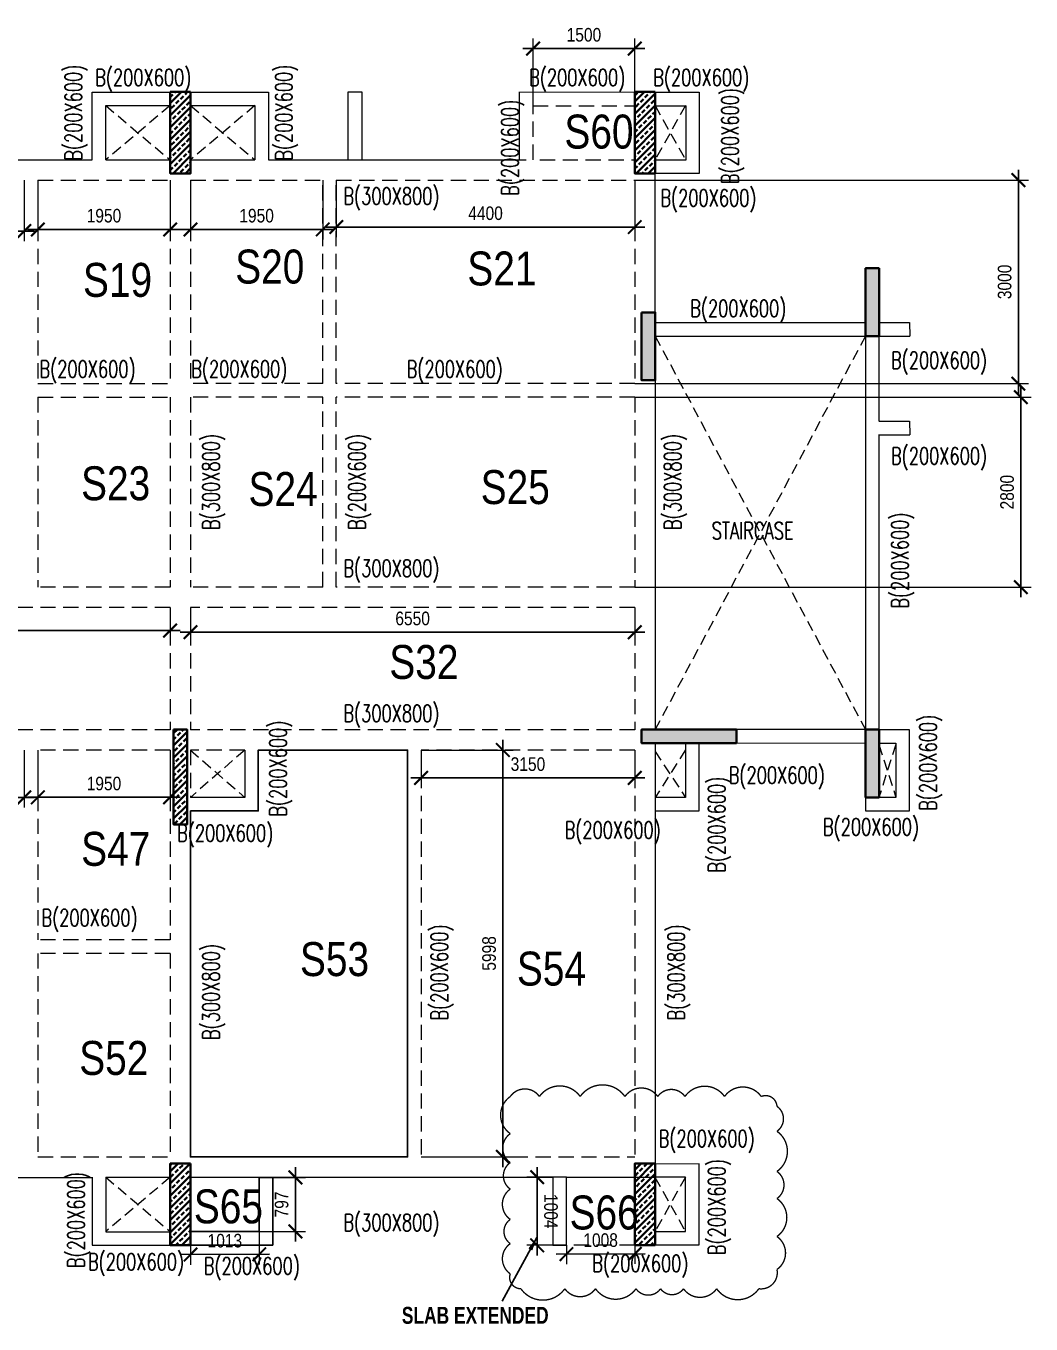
# Model space of a CAD drawing. Header units: millimetres. Extents: x -39 to 55989, y 16 to 25632.
# Drawn here: x 41173 to 55989, y 5557 to 24695 of the extents above; entities that cross this region are included whole.
import ezdxf

# ---------------------------------------------------------------- set-up
doc = ezdxf.new("R2010")
doc.units = ezdxf.units.MM
doc.linetypes.add('DASHED', pattern=[0.75, 0.5, -0.25])
doc.linetypes.add('HIDDEN', pattern=[9.525, 6.35, -3.175])
doc.layers.get('Defpoints').update_dxf_attribs({"color": 1})
for name, color, linetype, lineweight in [('G-ANNO-TEXT', 7, 'Continuous', 18), ('S-BEAM-IDEN', 2, 'Continuous', 9), ('S-COL HATCH', 8, 'Continuous', 35), ('S-COLS', 6, 'Continuous', 35), ('S_FRAMES', 4, 'Continuous', 9), ('STR-CUTOUT', 1, 'Continuous', 13)]:
    doc.layers.add(name, color=color, linetype=linetype, lineweight=lineweight)
doc.styles.add('Dim.s & Anno.(Misc.)', font='ARIALN.TTF')
doc.styles.add('ROMANS', font='romans.shx', dxfattribs={"width": 0.75})
doc.styles.add('Swis721 LtCn BT_2', font='swisscl.ttf', dxfattribs={"height": 244.992296})
doc.dimstyles.new('A-GFC-100', dxfattribs={"dimscale": 100, "dimtxt": 2, "dimasz": 2, "dimexe": 1.5, "dimexo": 0, "dimgap": 1, "dimtad": 1, "dimdec": 0, "dimdsep": 46, "dimtxsty": 'Dim.s & Anno.(Misc.)', "dimblk": 'ARCHTICK', "dimcen": 0, "dimdle": 1.5, "dimclrd": 256, "dimclre": 8, "dimclrt": 6, "dimazin": 2, "dimtfac": 1, "dimtdec": 0, "dimtix": 1, "dimtmove": 2, "dimatfit": 3, "dimfxl": 1, "dimtolj": 1, "dimlwd": -1, "dimlwe": 9, "dimarcsym": 0})
pattern_1 = [(45, (-615475.9, 133131.74), (-89.802561, 89.802561), []), (45, (-615386.1, 133131.74), (-89.802561, 89.802561), [63.5, -31.75])]
pattern_2 = [(45, (-612703.72, 120513.6), (-89.802561, 89.802561), []), (45, (-612613.92, 120513.6), (-89.802561, 89.802561), [63.5, -31.75])]

# ---------------------------------------------------------------- blocks, each defined once
blk = doc.blocks.new('COLUMNS_TER')
at = {"layer": 'S-COL HATCH'}
h = blk.add_hatch(dxfattribs=at)
h.set_pattern_fill('ANSI33', color=8, scale=20)
h.set_pattern_definition(pattern_1)
h.paths.add_polyline_path([(40626, 0), (40326, 0), (40326, -1200), (40626, -1200)])
h = blk.add_hatch(dxfattribs=at)
h.set_pattern_fill('ANSI33', color=8, scale=20)
h.set_pattern_definition(pattern_1)
h.paths.add_polyline_path([(47475, 0), (47175, 0), (47175, -1200), (47475, -1200)])
h = blk.add_hatch(color=8, dxfattribs=at)
h.dxf.hatch_style = 1
h.paths.add_polyline_path([(50777, -2600), (50577, -2600), (50577, -3600), (50777, -3600)])
h = blk.add_hatch(color=8, dxfattribs=at)
h.dxf.hatch_style = 1
h.paths.add_polyline_path([(47276, -4250), (47476, -4250), (47476, -3250), (47276, -3250)])
h = blk.add_hatch(dxfattribs=at)
h.set_pattern_fill('ANSI33', color=8, scale=20)
h.set_pattern_definition(pattern_1)
h.paths.add_polyline_path([(40376, -9400), (40576, -9400), (40576, -10800), (40376, -10800)])
h = blk.add_hatch(color=8, dxfattribs=at)
h.dxf.hatch_style = 1
h.paths.add_polyline_path([(48676, -9601), (48676, -9401), (47276, -9401), (47276, -9601)])
h = blk.add_hatch(color=8, dxfattribs=at)
h.dxf.hatch_style = 1
h.paths.add_polyline_path([(50777, -9400), (50577, -9400), (50577, -10400), (50777, -10400)])
h = blk.add_hatch(dxfattribs=at)
h.set_pattern_fill('ANSI33', color=8, scale=20)
h.set_pattern_definition(pattern_2)
h.paths.add_polyline_path([(40626, -15800), (40326, -15800), (40326, -17000), (40626, -17000)])
h = blk.add_hatch(dxfattribs=at)
h.set_pattern_fill('ANSI33', color=8, scale=20)
h.set_pattern_definition(pattern_2)
h.paths.add_polyline_path([(47475, -15800), (47175, -15800), (47175, -17000), (47475, -17000)])
at = {"layer": 'S-COLS'}
for points in [[(40626, 0), (40326, 0), (40326, -1200), (40626, -1200)], [(47475, 0), (47175, 0), (47175, -1200), (47475, -1200)], [(50777, -2600), (50577, -2600), (50577, -3600), (50777, -3600)], [(47276, -3250), (47476, -3250), (47476, -4250), (47276, -4250)], [(40376, -9400), (40576, -9400), (40576, -10800), (40376, -10800)], [(48676, -9601), (48676, -9401), (47276, -9401), (47276, -9601)], [(50777, -9400), (50577, -9400), (50577, -10400), (50777, -10400)], [(40626, -15800), (40326, -15800), (40326, -17000), (40626, -17000)], [(47475, -15800), (47175, -15800), (47175, -17000), (47475, -17000)]]:
    blk.add_lwpolyline(points, close=True, dxfattribs=at)
blk = doc.blocks.new('_ArchTick')
at = {"color": 0, "linetype": 'ByBlock', "const_width": 0.15}
blk.add_lwpolyline([(-0.5, -0.5), (0.5, 0.5)], dxfattribs=at)
blk = doc.blocks.new('*D102')
at = {"color": 8, "lineweight": 9, "transparency": 16777216}
for p, q in [((48648, 23519), (48648, 24512)), ((50148, 23519), (50148, 24512))]:
    blk.add_line(p, q, dxfattribs=at)
at = {"transparency": 16777216}
blk.add_line((48498, 24362), (50298, 24362), dxfattribs=at)
at = {"layer": 'Defpoints', "color": 0, "transparency": 16777216}
for p in [(50148, 24362), (48648, 23519), (50148, 23519)]:
    blk.add_point(p, dxfattribs=at)
at = {"transparency": 16777216, "xscale": 200, "yscale": 200, "zscale": 200, "rotation": 180}
blk.add_blockref('_ArchTick', (48648, 24362), dxfattribs=at)
at = {"transparency": 16777216, "xscale": 200, "yscale": 200, "zscale": 200}
blk.add_blockref('_ArchTick', (50148, 24362), dxfattribs=at)
at = {"color": 6, "transparency": 16777216, "insert": (49398, 24564), "char_height": 200, "attachment_point": 5, "style": 'Dim.s & Anno.(Misc.)'}
blk.add_mtext('\\A1;1500', dxfattribs=at)
blk = doc.blocks.new('*D105')
at = {"color": 8, "lineweight": 9, "transparency": 16777216}
for p, q in [((50148, 22422), (55953, 22422)), ((50148, 19422), (55953, 19422))]:
    blk.add_line(p, q, dxfattribs=at)
at = {"transparency": 16777216}
blk.add_line((55803, 22572), (55803, 19272), dxfattribs=at)
at = {"layer": 'Defpoints', "color": 0, "transparency": 16777216}
for p in [(50148, 22422), (50148, 19422), (55803, 19422)]:
    blk.add_point(p, dxfattribs=at)
at = {"transparency": 16777216, "xscale": 200, "yscale": 200, "zscale": 200}
for p, rotation in [((55803, 22422), 90), ((55803, 19422), 270)]:
    blk.add_blockref('_ArchTick', p, dxfattribs=dict(at, rotation=rotation))
at = {"color": 6, "transparency": 16777216, "insert": (55601, 20922), "char_height": 200, "attachment_point": 5, "rotation": 90, "style": 'Dim.s & Anno.(Misc.)'}
blk.add_mtext('\\A1;3000', dxfattribs=at)
blk = doc.blocks.new('*D106')
at = {"transparency": 16777216}
blk.add_line((55839, 19372), (55839, 16272), dxfattribs=at)
at = {"color": 8, "lineweight": 9, "transparency": 16777216}
for p, q in [((50148, 19222), (55989, 19222)), ((50148, 16422), (55989, 16422))]:
    blk.add_line(p, q, dxfattribs=at)
at = {"layer": 'Defpoints', "color": 0, "transparency": 16777216}
for p in [(50148, 19222), (50148, 16422), (55839, 16422)]:
    blk.add_point(p, dxfattribs=at)
at = {"transparency": 16777216, "xscale": 200, "yscale": 200, "zscale": 200}
for p, rotation in [((55839, 19222), 90), ((55839, 16422), 270)]:
    blk.add_blockref('_ArchTick', p, dxfattribs=dict(at, rotation=rotation))
at = {"color": 6, "transparency": 16777216, "insert": (55637, 17822), "char_height": 200, "attachment_point": 5, "rotation": 90, "style": 'Dim.s & Anno.(Misc.)'}
blk.add_mtext('\\A1;2800', dxfattribs=at)
blk = doc.blocks.new('*D107')
at = {"color": 8, "lineweight": 9, "transparency": 16777216}
for p, q in [((41348, 22422), (41348, 21545)), ((43298, 22422), (43298, 21545))]:
    blk.add_line(p, q, dxfattribs=at)
at = {"transparency": 16777216}
blk.add_line((41198, 21695), (43448, 21695), dxfattribs=at)
at = {"layer": 'Defpoints', "color": 0, "transparency": 16777216}
for p in [(41348, 22422), (43298, 22422), (43298, 21695)]:
    blk.add_point(p, dxfattribs=at)
at = {"transparency": 16777216, "xscale": 200, "yscale": 200, "zscale": 200, "rotation": 180}
blk.add_blockref('_ArchTick', (41348, 21695), dxfattribs=at)
at = {"transparency": 16777216, "xscale": 200, "yscale": 200, "zscale": 200}
blk.add_blockref('_ArchTick', (43298, 21695), dxfattribs=at)
at = {"color": 6, "transparency": 16777216, "insert": (42323, 21897), "char_height": 200, "attachment_point": 5, "style": 'Dim.s & Anno.(Misc.)'}
blk.add_mtext('\\A1;1950', dxfattribs=at)
blk = doc.blocks.new('*D108')
at = {"color": 8, "lineweight": 9, "transparency": 16777216}
for p, q in [((43598, 22422), (43598, 21545)), ((45548, 22422), (45548, 21545))]:
    blk.add_line(p, q, dxfattribs=at)
at = {"transparency": 16777216}
blk.add_line((43448, 21695), (45698, 21695), dxfattribs=at)
at = {"layer": 'Defpoints', "color": 0, "transparency": 16777216}
for p in [(43598, 22422), (45548, 22422), (45548, 21695)]:
    blk.add_point(p, dxfattribs=at)
at = {"transparency": 16777216, "xscale": 200, "yscale": 200, "zscale": 200, "rotation": 180}
blk.add_blockref('_ArchTick', (43598, 21695), dxfattribs=at)
at = {"transparency": 16777216, "xscale": 200, "yscale": 200, "zscale": 200}
blk.add_blockref('_ArchTick', (45548, 21695), dxfattribs=at)
at = {"color": 6, "transparency": 16777216, "insert": (44573, 21897), "char_height": 200, "attachment_point": 5, "style": 'Dim.s & Anno.(Misc.)'}
blk.add_mtext('\\A1;1950', dxfattribs=at)
blk = doc.blocks.new('*D109')
at = {"color": 8, "lineweight": 9, "transparency": 16777216}
for p, q in [((45748, 22422), (45748, 21581)), ((50148, 22422), (50148, 21581))]:
    blk.add_line(p, q, dxfattribs=at)
at = {"transparency": 16777216}
blk.add_line((45598, 21731), (50298, 21731), dxfattribs=at)
at = {"layer": 'Defpoints', "color": 0, "transparency": 16777216}
for p in [(45748, 22422), (50148, 22422), (50148, 21731)]:
    blk.add_point(p, dxfattribs=at)
at = {"transparency": 16777216, "xscale": 200, "yscale": 200, "zscale": 200, "rotation": 180}
blk.add_blockref('_ArchTick', (45748, 21731), dxfattribs=at)
at = {"transparency": 16777216, "xscale": 200, "yscale": 200, "zscale": 200}
blk.add_blockref('_ArchTick', (50148, 21731), dxfattribs=at)
at = {"color": 6, "transparency": 16777216, "insert": (47948, 21933), "char_height": 200, "attachment_point": 5, "style": 'Dim.s & Anno.(Misc.)'}
blk.add_mtext('\\A1;4400', dxfattribs=at)
blk = doc.blocks.new('*D110')
at = {"color": 8, "lineweight": 9, "transparency": 16777216}
for p, q in [((36698, 22422), (36698, 21522)), ((41148, 22422), (41148, 21522))]:
    blk.add_line(p, q, dxfattribs=at)
at = {"transparency": 16777216}
blk.add_line((41298, 21672), (36548, 21672), dxfattribs=at)
at = {"layer": 'Defpoints', "color": 0, "transparency": 16777216}
for p in [(36698, 22422), (41148, 22422), (36698, 21672)]:
    blk.add_point(p, dxfattribs=at)
at = {"transparency": 16777216, "xscale": 200, "yscale": 200, "zscale": 200, "rotation": 180}
blk.add_blockref('_ArchTick', (36698, 21672), dxfattribs=at)
at = {"transparency": 16777216, "xscale": 200, "yscale": 200, "zscale": 200}
blk.add_blockref('_ArchTick', (41148, 21672), dxfattribs=at)
at = {"color": 6, "transparency": 16777216, "insert": (38923, 21874), "char_height": 200, "attachment_point": 5, "style": 'Dim.s & Anno.(Misc.)'}
blk.add_mtext('\\A1;4450', dxfattribs=at)
blk = doc.blocks.new('*D117')
at = {"color": 8, "lineweight": 9, "transparency": 16777216}
for p, q in [((36698, 16122), (36698, 15631)), ((43298, 16122), (43298, 15631))]:
    blk.add_line(p, q, dxfattribs=at)
at = {"transparency": 16777216}
blk.add_line((43448, 15781), (36548, 15781), dxfattribs=at)
at = {"layer": 'Defpoints', "color": 0, "transparency": 16777216}
for p in [(36698, 16122), (43298, 16122), (36698, 15781)]:
    blk.add_point(p, dxfattribs=at)
at = {"transparency": 16777216, "xscale": 200, "yscale": 200, "zscale": 200, "rotation": 180}
blk.add_blockref('_ArchTick', (36698, 15781), dxfattribs=at)
at = {"transparency": 16777216, "xscale": 200, "yscale": 200, "zscale": 200}
blk.add_blockref('_ArchTick', (43298, 15781), dxfattribs=at)
at = {"color": 6, "transparency": 16777216, "insert": (39998, 15983), "char_height": 200, "attachment_point": 5, "style": 'Dim.s & Anno.(Misc.)'}
blk.add_mtext('\\A1;6600', dxfattribs=at)
blk = doc.blocks.new('*D118')
at = {"color": 8, "lineweight": 9, "transparency": 16777216}
for p, q in [((43598, 16122), (43598, 15607)), ((50148, 16122), (50148, 15607))]:
    blk.add_line(p, q, dxfattribs=at)
at = {"transparency": 16777216}
blk.add_line((50298, 15757), (43448, 15757), dxfattribs=at)
at = {"layer": 'Defpoints', "color": 0, "transparency": 16777216}
for p in [(43598, 16122), (50148, 16122), (43598, 15757)]:
    blk.add_point(p, dxfattribs=at)
at = {"transparency": 16777216, "xscale": 200, "yscale": 200, "zscale": 200, "rotation": 180}
blk.add_blockref('_ArchTick', (43598, 15757), dxfattribs=at)
at = {"transparency": 16777216, "xscale": 200, "yscale": 200, "zscale": 200}
blk.add_blockref('_ArchTick', (50148, 15757), dxfattribs=at)
at = {"color": 6, "transparency": 16777216, "insert": (46873, 15959), "char_height": 200, "attachment_point": 5, "style": 'Dim.s & Anno.(Misc.)'}
blk.add_mtext('\\A1;6550', dxfattribs=at)
blk = doc.blocks.new('*D139')
at = {"color": 8, "lineweight": 9, "transparency": 16777216}
for p, q in [((36698, 14020), (36698, 13172)), ((41148, 14020), (41148, 13172))]:
    blk.add_line(p, q, dxfattribs=at)
at = {"transparency": 16777216}
blk.add_line((41298, 13322), (36548, 13322), dxfattribs=at)
at = {"layer": 'Defpoints', "color": 0, "transparency": 16777216}
for p in [(36698, 14020), (41148, 14020), (36698, 13322)]:
    blk.add_point(p, dxfattribs=at)
at = {"transparency": 16777216, "xscale": 200, "yscale": 200, "zscale": 200, "rotation": 180}
blk.add_blockref('_ArchTick', (36698, 13322), dxfattribs=at)
at = {"transparency": 16777216, "xscale": 200, "yscale": 200, "zscale": 200}
blk.add_blockref('_ArchTick', (41148, 13322), dxfattribs=at)
at = {"color": 6, "transparency": 16777216, "insert": (38923, 13524), "char_height": 200, "attachment_point": 5, "style": 'Dim.s & Anno.(Misc.)'}
blk.add_mtext('\\A1;4450', dxfattribs=at)
blk = doc.blocks.new('*D140')
at = {"color": 8, "lineweight": 9, "transparency": 16777216}
for p, q in [((41348, 14020), (41348, 13173)), ((43298, 14020), (43298, 13173))]:
    blk.add_line(p, q, dxfattribs=at)
at = {"transparency": 16777216}
blk.add_line((43448, 13323), (41198, 13323), dxfattribs=at)
at = {"layer": 'Defpoints', "color": 0, "transparency": 16777216}
for p in [(41348, 14020), (43298, 14020), (41348, 13323)]:
    blk.add_point(p, dxfattribs=at)
at = {"transparency": 16777216, "xscale": 200, "yscale": 200, "zscale": 200, "rotation": 180}
blk.add_blockref('_ArchTick', (41348, 13323), dxfattribs=at)
at = {"transparency": 16777216, "xscale": 200, "yscale": 200, "zscale": 200}
blk.add_blockref('_ArchTick', (43298, 13323), dxfattribs=at)
at = {"color": 6, "transparency": 16777216, "insert": (42323, 13525), "char_height": 200, "attachment_point": 5, "style": 'Dim.s & Anno.(Misc.)'}
blk.add_mtext('\\A1;1950', dxfattribs=at)
blk = doc.blocks.new('*D143')
at = {"transparency": 16777216}
blk.add_line((48203, 14170), (48203, 7872), dxfattribs=at)
at = {"color": 8, "lineweight": 9, "transparency": 16777216}
for p, q in [((46998, 14020), (48353, 14020)), ((46998, 8022), (48353, 8022))]:
    blk.add_line(p, q, dxfattribs=at)
at = {"layer": 'Defpoints', "color": 0, "transparency": 16777216}
for p in [(46998, 14020), (46998, 8022), (48203, 8022)]:
    blk.add_point(p, dxfattribs=at)
at = {"transparency": 16777216, "xscale": 200, "yscale": 200, "zscale": 200}
for p, rotation in [((48203, 14020), 90), ((48203, 8022), 270)]:
    blk.add_blockref('_ArchTick', p, dxfattribs=dict(at, rotation=rotation))
at = {"color": 6, "transparency": 16777216, "insert": (48001, 11021), "char_height": 200, "attachment_point": 5, "rotation": 90, "style": 'Dim.s & Anno.(Misc.)'}
blk.add_mtext('\\A1;5998', dxfattribs=at)
blk = doc.blocks.new('*D144')
at = {"color": 8, "lineweight": 9, "transparency": 16777216}
for p, q in [((46998, 14020), (46998, 13459)), ((50148, 14020), (50148, 13459))]:
    blk.add_line(p, q, dxfattribs=at)
at = {"transparency": 16777216}
blk.add_line((50298, 13609), (46848, 13609), dxfattribs=at)
at = {"layer": 'Defpoints', "color": 0, "transparency": 16777216}
for p in [(46998, 14020), (50148, 14020), (46998, 13609)]:
    blk.add_point(p, dxfattribs=at)
at = {"transparency": 16777216, "xscale": 200, "yscale": 200, "zscale": 200, "rotation": 180}
blk.add_blockref('_ArchTick', (46998, 13609), dxfattribs=at)
at = {"transparency": 16777216, "xscale": 200, "yscale": 200, "zscale": 200}
blk.add_blockref('_ArchTick', (50148, 13609), dxfattribs=at)
at = {"color": 6, "transparency": 16777216, "insert": (48573, 13811), "char_height": 200, "attachment_point": 5, "style": 'Dim.s & Anno.(Misc.)'}
blk.add_mtext('\\A1;3150', dxfattribs=at)
blk = doc.blocks.new('*D145')
at = {"color": 8, "lineweight": 9, "transparency": 16777216}
for p, q in [((49140, 6718), (49142, 6439)), ((50148, 6722), (50150, 6443))]:
    blk.add_line(p, q, dxfattribs=at)
at = {"transparency": 16777216}
blk.add_line((50299, 6594), (48991, 6588), dxfattribs=at)
at = {"layer": 'Defpoints', "color": 0, "transparency": 16777216}
for p in [(49140, 6718), (50148, 6722), (49141, 6589)]:
    blk.add_point(p, dxfattribs=at)
at = {"transparency": 16777216, "xscale": 200, "yscale": 200, "zscale": 200}
for p, rotation in [((49141, 6589), 180.2334221074526), ((50149, 6593), 0.2334221074525988)]:
    blk.add_blockref('_ArchTick', p, dxfattribs=dict(at, rotation=rotation))
at = {"color": 6, "transparency": 16777216, "insert": (49644, 6793), "char_height": 200, "attachment_point": 5, "rotation": 0.2334, "style": 'Dim.s & Anno.(Misc.)'}
blk.add_mtext('\\A1;1008', dxfattribs=at)
blk = doc.blocks.new('*D146')
at = {"transparency": 16777216}
blk.add_line((48709, 6568), (48709, 7872), dxfattribs=at)
at = {"color": 8, "lineweight": 9, "transparency": 16777216}
for p, q in [((49140, 7722), (48559, 7722)), ((49140, 6718), (48559, 6718))]:
    blk.add_line(p, q, dxfattribs=at)
at = {"layer": 'Defpoints', "color": 0, "transparency": 16777216}
for p in [(48709, 7722), (49140, 7722), (49140, 6718)]:
    blk.add_point(p, dxfattribs=at)
at = {"transparency": 16777216, "xscale": 200, "yscale": 200, "zscale": 200}
for p, rotation in [((48709, 7722), 90.00870360566924), ((48709, 6718), 270.0087036056693)]:
    blk.add_blockref('_ArchTick', p, dxfattribs=dict(at, rotation=rotation))
at = {"color": 6, "transparency": 16777216, "insert": (48911, 7220), "char_height": 200, "attachment_point": 5, "rotation": 270.0087, "style": 'Dim.s & Anno.(Misc.)'}
blk.add_mtext('\\A1;1004', dxfattribs=at)
blk = doc.blocks.new('*D147')
at = {"color": 8, "lineweight": 9, "transparency": 16777216}
for p, q in [((43598, 6919), (43600, 6431)), ((44611, 6922), (44612, 6435))]:
    blk.add_line(p, q, dxfattribs=at)
at = {"transparency": 16777216}
blk.add_line((43449, 6581), (44762, 6585), dxfattribs=at)
at = {"layer": 'Defpoints', "color": 0, "transparency": 16777216}
for p in [(43598, 6919), (44611, 6922), (44612, 6585)]:
    blk.add_point(p, dxfattribs=at)
at = {"transparency": 16777216, "xscale": 200, "yscale": 200, "zscale": 200}
for p, rotation in [((44612, 6585), 0.1877041724088554), ((43599, 6581), 180.1877041724088)]:
    blk.add_blockref('_ArchTick', p, dxfattribs=dict(at, rotation=rotation))
at = {"color": 6, "transparency": 16777216, "insert": (44105, 6785), "char_height": 200, "attachment_point": 5, "rotation": 0.1877, "style": 'Dim.s & Anno.(Misc.)'}
blk.add_mtext('\\A1;1013', dxfattribs=at)
blk = doc.blocks.new('*D148')
at = {"transparency": 16777216}
blk.add_line((45145, 6772), (45145, 7869), dxfattribs=at)
at = {"color": 8, "lineweight": 9, "transparency": 16777216}
for p, q in [((44611, 7719), (45295, 7719)), ((44611, 6922), (45295, 6922))]:
    blk.add_line(p, q, dxfattribs=at)
at = {"layer": 'Defpoints', "color": 0, "transparency": 16777216}
for p in [(44611, 7719), (45145, 7719), (44611, 6922)]:
    blk.add_point(p, dxfattribs=at)
at = {"transparency": 16777216, "xscale": 200, "yscale": 200, "zscale": 200}
for p, rotation in [((45145, 7719), 90), ((45145, 6922), 270)]:
    blk.add_blockref('_ArchTick', p, dxfattribs=dict(at, rotation=rotation))
at = {"color": 6, "transparency": 16777216, "insert": (44943, 7320), "char_height": 200, "attachment_point": 5, "rotation": 90, "style": 'Dim.s & Anno.(Misc.)'}
blk.add_mtext('\\A1;797', dxfattribs=at)

msp = doc.modelspace()

# ---------------------------------------------------------------- linework, layer by layer
at = {"color": 2}
msp.add_line((43598.1, 6721.8), (44809.8, 6721.8), dxfattribs=at)
msp.add_lwpolyline([(43598.1, 13122.1), (44598.1, 13122.1), (44598.1, 14020), (46798.1, 14020), (46798.1, 8022.2), (43598.1, 8022.2), (43598.1, 13122.1)])
at = {"const_width": 20}
msp.add_lwpolyline([(48312.5, 8911.6, 0.5205671), (48312.5, 8363.9, 0.5205671), (48312.5, 7937.2, 0.5205671), (48312.5, 7547.1, 0.5205671), (48312.5, 7100, 0.5205671), (48312.5, 6742.5, 0.5205671), (48312.5, 6296.7, 0.5205671), (48468.9, 6077.8, 0.5205671), (49116.3, 6077.8, 0.5205671), (49569, 6077.8, 0.5205671), (50165.5, 6077.8, 0.5205671), (50528.6, 6077.8, 0.5205671), (50865.9, 6077.8, 0.5205671), (51354.6, 6077.8, 0.5205671), (51976.8, 6077.8, 0.5205671), (52243.7, 6361.3, 0.5205671), (52243.7, 6847.5, 0.5205671), (52243.7, 7407.4, 0.5205671), (52243.7, 7806.9, 0.5205671), (52243.7, 8398.8, 0.5205671), (52243.7, 8767.6, 0.5205671), (52011.3, 8911.6, 0.5205671), (51471.1, 8911.6, 0.5205671), (50887.5, 8911.6, 0.5205671), (50486.5, 8911.6, 0.5205671), (50002.6, 8911.6, 0.5205671), (49342.6, 8911.6, 0.5205671), (48742.5, 8911.6, 0.5205671)], format="xyb", close=True, dxfattribs=at)
at = {"color": 2}
for points in [[(43598.1, 6922.2), (44610.7, 6922.2), (44610.7, 7722.2)], [(43599.1, 6721.8), (44810.7, 6721.8), (44810.7, 7722.2)]]:
    msp.add_lwpolyline(points, dxfattribs=at)
at = {"layer": 'S_FRAMES'}
for p, q in [((43598.1, 23721.4), (43598.1, 23721.3)), ((48447.7, 23719), (50448.1, 23722.4)), ((48448.1, 22722.1), (48448.1, 23722.4)), ((50448.1, 23722.4), (50448.1, 23722.4)), ((43298.1, 23521.3), (43298.1, 22722.1)), ((43598.1, 23521.3), (43598.1, 22722.1)), ((38348.1, 22722.1), (42148.1, 22722.1)), ((42348.1, 22722.1), (43298.1, 22722.1)), ((43598.1, 22722.1), (44548.1, 22722.1)), ((44748.1, 22722.1), (48548.1, 22722.1)), ((53548.1, 20318.8), (50448.1, 20318.8)), ((53748.1, 20322), (54199.9, 20322)), ((54199.9, 20322), (54200.3, 20122)), ((53748.1, 18869.3), (54198.8, 18869.8)), ((54198.8, 18869.8), (54200.3, 18668.9)), ((50444.9, 7922.2), (51094.9, 7921.5)), ((51093.6, 7922.1), (51093.6, 6722.2)), ((38348.1, 7718.8), (42148.1, 7718.8)), ((42348.1, 7722.2), (43298.1, 7722.2)), ((43298.1, 6922.2), (43298.1, 7722.2)), ((43598.1, 6722.2), (43598.1, 6722.2)), ((51093.6, 6722.2), (50144.9, 6722.2)), ((50448.1, 6721.2), (50448.1, 6721.2))]:
    msp.add_line(p, q, dxfattribs=at)
at = {"layer": 'S_FRAMES', "linetype": 'DASHED', "ltscale": 450}
for p, q in [((50148.1, 23522.4), (50148.1, 22722.1)), ((48748.1, 22722.1), (50148.1, 22722.1)), ((41348.1, 22422.1), (43298.1, 22422.1)), ((41348.1, 22422.1), (41348.1, 19422.1)), ((43298.1, 22422.1), (43298.1, 19422.1)), ((43598.1, 22422.1), (43598.1, 19422.1)), ((43598.1, 22422.1), (45548.2, 22422.1)), ((45548.2, 19422.1), (45548.2, 22422.1)), ((45748.2, 22422.1), (50148.1, 22422.1)), ((45748.2, 19422.1), (45748.2, 22422.1)), ((50148.1, 22422.1), (50148.1, 19422.1)), ((41348.1, 19422.1), (43298.1, 19422.1)), ((45548.2, 19422.1), (43598.1, 19422.1)), ((50148.1, 19422.1), (45748.2, 19422.1)), ((41348.1, 19222.1), (43298.1, 19222.1)), ((41348.1, 19222.1), (41348.1, 16422.1)), ((43298.1, 19222.1), (43298.1, 16422.1)), ((43598.1, 19222.1), (43598.1, 16422.1)), ((45548.2, 19222.1), (43598.1, 19222.1)), ((45548.2, 16422.1), (45548.2, 19223.2)), ((45748.2, 16422.1), (45748.2, 19223.2)), ((50148.1, 19222.1), (45748.2, 19222.1)), ((50148.1, 19222.1), (50148.1, 16422.1)), ((43298.1, 16422.1), (41348.1, 16422.1)), ((45548.2, 16422.1), (43598.1, 16422.1)), ((50148.1, 16422.1), (45748.2, 16422.1)), ((43298.1, 16122.1), (36698.1, 16122.1)), ((43298.1, 16122.1), (43298.1, 14320)), ((43598.1, 16122.1), (43598.1, 14320)), ((50148.1, 16122.1), (43598.1, 16122.1)), ((50148.1, 16122.1), (50148.1, 14320)), ((43298.1, 14320), (36698.1, 14320)), ((50148.1, 14320), (43598.1, 14320)), ((43298.1, 14020), (41348.1, 14020)), ((41348.1, 14020), (41348.1, 11222.1)), ((43298.1, 14020), (43298.1, 11222.1)), ((43598.1, 14020), (43598.1, 13322.1)), ((44398.1, 14020), (43598.1, 14020)), ((46798.1, 14020), (44598.1, 14020)), ((46798.1, 14020), (46798.1, 8022.2)), ((50148.1, 14020), (46998.1, 14020)), ((46998.1, 14020), (46998.1, 8022.2)), ((50148.1, 14020), (50148.1, 8022.2)), ((43598.1, 13122.1), (43598.1, 8022.2)), ((43298.1, 11222.1), (41348.1, 11222.1)), ((41348.1, 11022.1), (41348.1, 8022.2)), ((43298.1, 11022.1), (41348.1, 11022.1)), ((43298.1, 11022.1), (43298.1, 8022.2)), ((41348.1, 8022.2), (43298.1, 8022.2)), ((43598.1, 8022.2), (46798.1, 8022.2)), ((46998.1, 8022.2), (50148.1, 8022.2)), ((50148.4, 6722.1), (49140.4, 6718))]:
    msp.add_line(p, q, dxfattribs=at)
at = {"layer": 'S_FRAMES', "linetype": 'Continuous', "ltscale": 450}
for p, q in [((53748.1, 21122.1), (53548.1, 21122.1)), ((53548.1, 21121.9), (53548.1, 20322.1)), ((53748.1, 21122.1), (53748.1, 20322)), ((50448.1, 20122.1), (50448.1, 14322.1)), ((53548.1, 20118.8), (50448.1, 20118.8)), ((53548.1, 20122.1), (53548.1, 14320)), ((53748.1, 20122), (53748.1, 18872.2)), ((53748.1, 20122), (54200.3, 20122)), ((53748.1, 18672.2), (53748.1, 13322.1)), ((53748.1, 18668.9), (54200.3, 18668.9)), ((53548.1, 14322.1), (50448.1, 14322.1)), ((50449.8, 14118.8), (50448.1, 7722.2)), ((50897.1, 14118.8), (50448.1, 14118.8)), ((53548.1, 14118.6), (51632.7, 14118.8)), ((53548.1, 14021.6), (53548.1, 13322.1)), ((53748.1, 13322.1), (53548.1, 13322.1))]:
    msp.add_line(p, q, dxfattribs=at)
at = {"layer": 'S_FRAMES'}
for points in [[(42148.1, 22722.1), (42148.1, 23721.3), (44748.1, 23721.3), (44748.1, 22722.1)], [(45924.2, 22722.1), (45924.2, 23722.2), (46124.2, 23722.2), (46124.2, 22722.1)], [(50445.6, 23719), (51098.4, 23718.6), (51098.4, 22518.6), (50444.9, 22518.6)], [(42348.1, 22722.1), (42348.1, 23521.3), (43298.1, 23521.3)], [(43598.1, 23521.3), (44548.1, 23521.3), (44548.1, 22722.1)], [(50448.1, 20322.1), (50448.1, 23518.6), (50898.4, 23518.6), (50898.4, 22718.6), (50445.1, 22718.6)], [(44398.1, 14020), (44398.1, 13322.1), (43598.1, 13322.1)], [(42148.1, 7722.2), (42148.1, 6718.8), (43598.1, 6718.8), (43598.1, 7722.2), (48940.2, 7722.2)], [(42348.1, 7722.2), (42348.1, 6918.8), (43298.1, 6918.8)], [(44810.7, 7722.2), (44809.8, 6718.8), (43598.1, 6718.8)], [(43598.1, 6918.8), (44610.7, 6922.2), (44610.7, 7718.8)], [(48940.2, 7722.2), (48940.4, 6717.9), (49140.4, 6718), (49140.2, 7722.2)], [(49140.2, 7722.2), (50448.1, 7722.2)]]:
    msp.add_lwpolyline(points, dxfattribs=at)
at = {"layer": 'S_FRAMES', "linetype": 'DASHED', "ltscale": 450}
for points in [[(48648.1, 22722.1), (48648.1, 23519.4), (50148.1, 23519.4)], [(44598.1, 14020), (44598.1, 13122.1), (43598.1, 13122.1)]]:
    msp.add_lwpolyline(points, dxfattribs=at)
at = {"layer": 'S_FRAMES', "linetype": 'Continuous', "ltscale": 450}
for points in [[(53548.1, 13322.1), (53547.1, 13122.2), (54196.8, 13122.2), (54196.9, 14318.8), (53744.2, 14318.8)], [(50898.1, 14118.3), (50897.1, 13322.6), (50444.6, 13322.2)], [(50447.2, 13122.3), (51097.4, 13122.3), (51097.4, 14121.6)], [(53743, 14118.8), (53995.5, 14118.8), (53998.3, 13322.2), (53747, 13322.2)], [(50444.9, 6922.2), (50894.4, 6922.2), (50895.3, 7722.1), (50444.9, 7722.1), (50444.9, 6922.2)]]:
    msp.add_lwpolyline(points, dxfattribs=at)
at = {"layer": 'STR-CUTOUT', "color": 1, "linetype": 'HIDDEN', "ltscale": 25}
for p, q in [((43298.2, 23521.3), (42348.2, 22721)), ((42348.2, 23521.3), (43298.2, 22721)), ((44548.2, 23521.3), (43598.2, 22721)), ((43598.2, 23521.3), (44548.2, 22721)), ((50446.7, 23522), (50895.2, 22722)), ((50895.2, 23521.9), (50447.9, 22721.8)), ((50448.2, 20122.1), (53548.2, 14322.1)), ((53548.2, 20122.1), (50448.2, 14322.1)), ((44398.2, 14020), (43598.2, 13322.1)), ((43598.2, 14020), (44398.2, 13322.1)), ((50446.4, 14000.6), (50894.9, 13322.2)), ((50897.2, 14021.6), (50448.6, 13322.2)), ((53746.6, 14101.1), (53996.8, 13322.2)), ((53994, 14101.1), (53747.8, 13322.1)), ((42348.2, 7722.2), (43298.2, 6921.2)), ((43298.2, 7721.1), (42348.2, 6920.2)), ((50445.4, 7722.1), (50894.3, 6922.2)), ((50895, 7722.1), (50446.1, 6922.2))]:
    msp.add_line(p, q, dxfattribs=at)

# ---------------------------------------------------------------- block references
msp.add_blockref('COLUMNS_TER', (2973.1, 23722.3))

# ---------------------------------------------------------------- texts
at = {"color": 0, "style": 'Dim.s & Anno.(Misc.)'}
for s, p in [('S60', (49110.6, 22887.9)), ('S20', (44257.8, 20897.9)), ('S21', (47680, 20869.9)), ('S19', (42013.8, 20701.7)), ('S23', (41985.7, 17702.8)), ('S24', (44454.2, 17618.7)), ('S25', (47876.4, 17646.7)), ('S32', (46530, 15068.2)), ('S47', (41986.6, 12313.2)), ('S53', (45212.4, 10687.6)), ('S54', (48410.2, 10547.5)), ('S52', (41958.6, 9230.2)), ('S65', (43648.2, 7041.8)), ('S66', (49187.2, 6951.7))]:
    msp.add_text(s, height=500, dxfattribs=at).set_placement(p)
at = {"layer": 'G-ANNO-TEXT', "color": 1, "insert": (46714.1, 5810.7), "char_height": 250, "width": 4617, "attachment_point": 1, "line_spacing_factor": 0.971848, "style": 'Swis721 LtCn BT_2'}
msp.add_mtext('{\\fSwis721 LtCn BT|b1|i0|c0|p34;SLAB EXTENDED}', dxfattribs=at)
at = {"layer": 'S-BEAM-IDEN', "color": 1, "style": 'ROMANS', "width": 0.7}
for p in [(41996.7, 22707.1), (45099.8, 22707.1), (51678.1, 22362.9), (48433.1, 22190.4), (46176.2, 17262.8), (54182.5, 16104.2), (45014, 13036), (54595.6, 13122.2), (51481.7, 12210.1), (47392.9, 10031.1), (51481.7, 6572.3), (42036.2, 6380.8)]:
    msp.add_text('B(200X600)', height=250, rotation=90, dxfattribs=at).set_placement(p)
for p in [(42193.5, 23810.7), (48590.4, 23810.7), (50419.4, 23810.7), (50525, 22035), (50964.6, 20406.7), (53925.1, 19641.3), (41372.2, 19512.3), (43608.9, 19512.3), (46785.5, 19512.3), (53925.1, 18230.9), (51532.8, 13524.2), (52921.4, 12761.6), (43401.4, 12669.5), (49113.9, 12715.2), (41401.4, 11421.5), (50500.1, 8166.1), (42087.3, 6349.1), (43794.4, 6288.5), (49521.5, 6326.4)]:
    msp.add_text('B(200X600)', height=250, dxfattribs=at).set_placement(p)
at = {"layer": 'S-BEAM-IDEN', "color": 3, "style": 'ROMANS', "width": 0.7}
for s, p in [('B(300X800)', (45852.2, 22062.3)), ('STAIRCASE', (51282.4, 17129.3)), ('STAIRCASE', (51282.4, 17128.2)), ('B(300X800)', (45852.2, 16574.4)), ('B(300X800)', (45852.2, 14435.6)), ('B(300X800)', (45852.2, 6928.8))]:
    msp.add_text(s, height=250, dxfattribs=at).set_placement(p)
for p in [(44026.1, 17262.8), (50831.7, 17262.8), (50883.1, 10031.1), (44026.2, 9744)]:
    msp.add_text('B(300X800)', height=250, rotation=90, dxfattribs=at).set_placement(p)

# ---------------------------------------------------------------- dimensions: what is measured, and where the dimension line sits
for base, p1, p2, picture, middle in [((50148.1, 24362), (48648.1, 23519.4), (50148.1, 23519.4), '*D102', (49398.1, 24564.1)), ((36698.1, 21672.3), (41148.1, 22422.1), (36698.1, 22422.1), '*D110', (38923.1, 21874.4)), ((43298.1, 21695), (41348.1, 22422.1), (43298.1, 22422.1), '*D107', (42323.1, 21897.1)), ((45548.2, 21695), (43598.1, 22422.1), (45548.2, 22422.1), '*D108', (44573.2, 21897.1)), ((50148.1, 21731.3), (45748.2, 22422.1), (50148.1, 22422.1), '*D109', (47948.2, 21933.4)), ((36698.1, 15780.7), (43298.1, 16122.1), (36698.1, 16122.1), '*D117', (39998.1, 15982.8)), ((43598.1, 15757.3), (50148.1, 16122.1), (43598.1, 16122.1), '*D118', (46873.1, 15959.4)), ((36698.1, 13322.3), (41148.1, 14020), (36698.1, 14020), '*D139', (38923.1, 13524.4)), ((41348.1, 13322.9), (43298.1, 14020), (41348.1, 14020), '*D140', (42323.1, 13525)), ((46998.1, 13609.1), (50148.1, 14020), (46998.1, 14020), '*D144', (48573.1, 13811.2))]:
    dim = msp.add_linear_dim(base=base, p1=p1, p2=p2, dimstyle='A-GFC-100')
    dim.commit()
    dim.dimension.update_dxf_attribs({"geometry": picture, "text_midpoint": middle})
for base, p1, p2, picture, middle in [((55803, 19422.1), (50148.1, 22422.1), (50148.1, 19422.1), '*D105', (55600.9, 20922.1)), ((55839.4, 16422.1), (50148.1, 19222.1), (50148.1, 16422.1), '*D106', (55637.2, 17822.1)), ((48203, 8022.2), (46998.1, 14020), (46998.1, 8022.2), '*D143', (48000.9, 11021.1)), ((45145.5, 7718.8), (44610.7, 6922.2), (44610.7, 7718.8), '*D148', (44943.4, 7320.5))]:
    dim = msp.add_linear_dim(base=base, p1=p1, p2=p2, angle=90, dimstyle='A-GFC-100')
    dim.commit()
    dim.dimension.update_dxf_attribs({"geometry": picture, "text_midpoint": middle})
for p1, p2, distance, picture, middle in [((49140.4, 6718), (49140.2, 7722.2), 431.3, '*D146', (48911.1, 7220)), ((43598.1, 6918.8), (44610.7, 6922.2), -337.6, '*D147', (44104.9, 6785.1)), ((50148.4, 6722.1), (49140.4, 6718), 129, '*D145', (49644.1, 6793.1))]:
    dim = msp.add_aligned_dim(p1=p1, p2=p2, distance=distance, dimstyle='A-GFC-100')
    dim.commit()
    dim.dimension.update_dxf_attribs({"geometry": picture, "text_midpoint": middle})

# ---------------------------------------------------------------- leaders
msp.add_leader([(48704.4, 6831.8), (48192.4, 5894.2)], dimstyle='A-GFC-100', override={"dimtad": 0, "dimclrd": 1})

doc.saveas('drawing.dxf')
